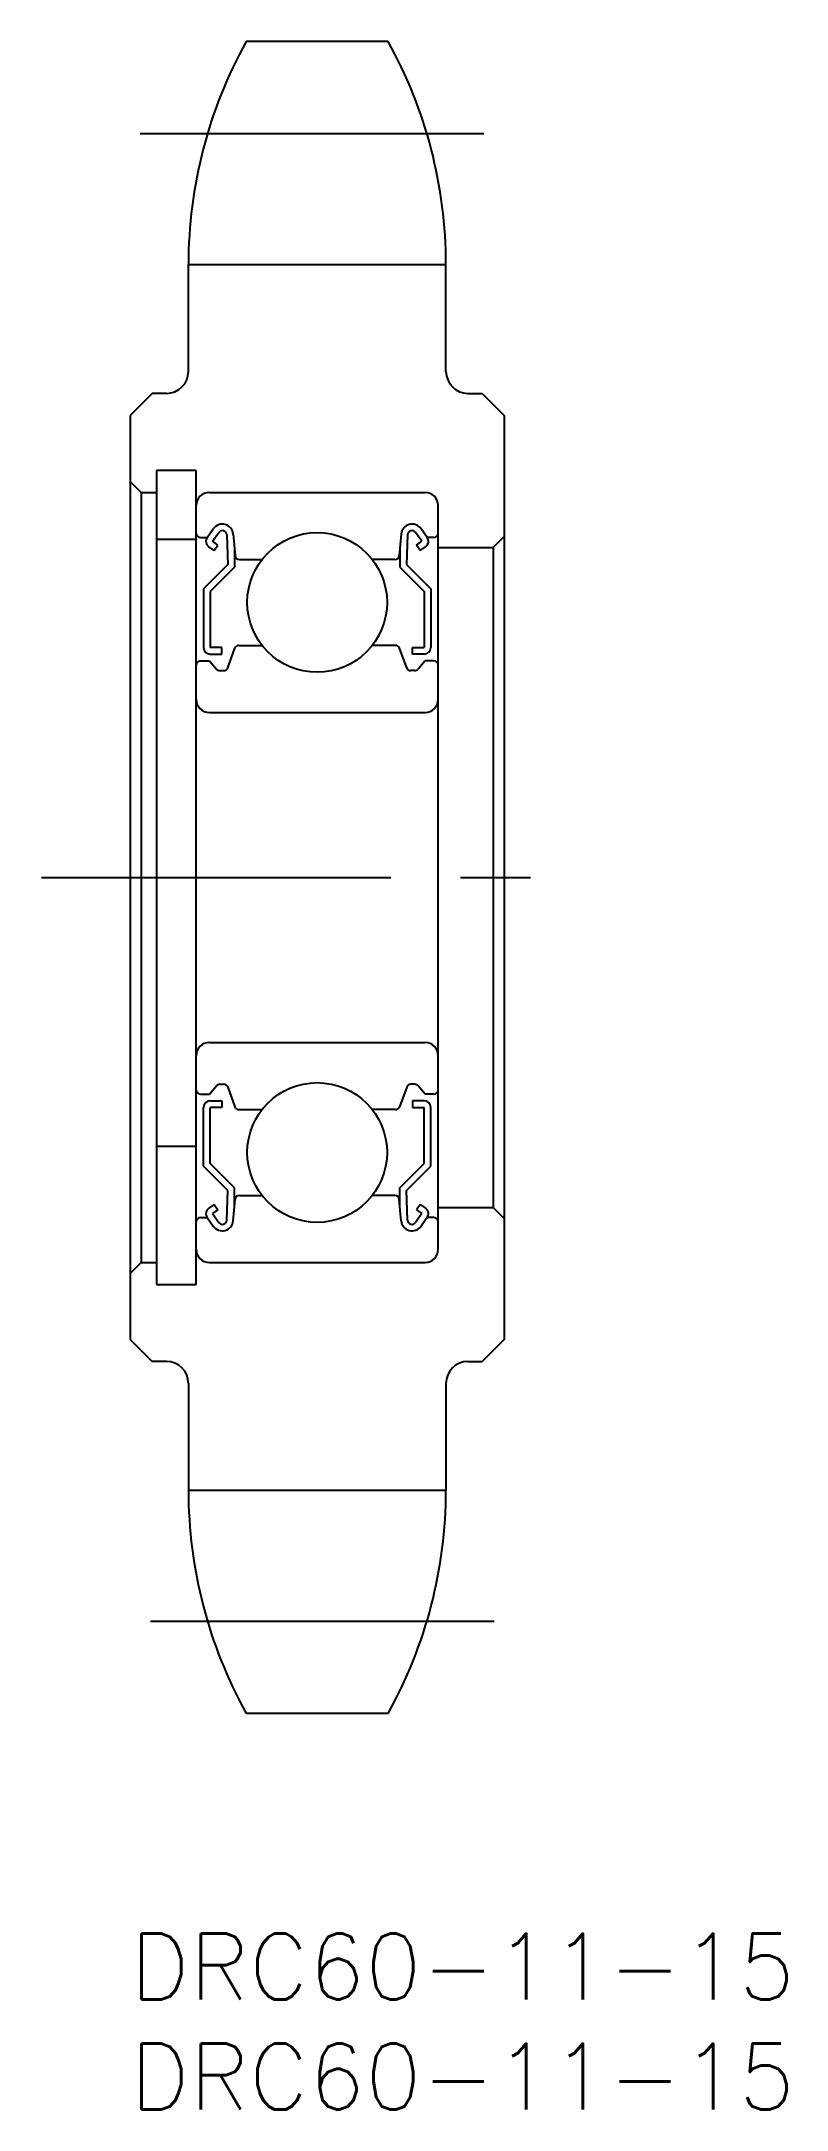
# Model space of a CAD drawing. Extents: x -4 to 29.8, y -8 to 86.
import ezdxf

# ---------------------------------------------------------------- set-up
doc = ezdxf.new("R2010")
doc.units = 0
doc.header["$LTSCALE"] = 0.5
doc.linetypes.add('CENTER', pattern=[50.8, 31.75, -6.35, 6.35, -6.35])
doc.layers.get('0').update_dxf_attribs({"linetype": 'CONTINUOUS'})
doc.layers.add('CENTER', color=1, linetype='CENTER')
doc.styles.get("Standard").update_dxf_attribs({"font": 'txt.shx', "height": 3, "bigfont": 'bigfont.shx'})

# ---------------------------------------------------------------- blocks, each defined once
blk = doc.blocks.new('*U3')
at = {"color": 7, "linetype": 'CONTINUOUS'}
blk.add_text('DRC60-11-15', height=3, dxfattribs=at).set_placement((0, -3))
blk = doc.blocks.new('*U4')
at = {"color": 7, "linetype": 'CONTINUOUS'}
blk.add_text('DRC60-11-15', height=3, dxfattribs=at).set_placement((0, -8))

msp = doc.modelspace()

# ---------------------------------------------------------------- linework, layer by layer
at = {"color": 7, "linetype": 'CONTINUOUS'}
for p, q in [((11.72, 86), (5.28, 86)), ((2.65, 75.855), (14.35, 75.855)), ((2.65, 71), (2.65, 75.855)), ((14.35, 71), (14.35, 75.855)), ((1, 70), (0, 69)), ((1.65, 70), (1, 70)), ((15.35, 70), (16, 70)), ((16, 70), (17, 69)), ((0, 69), (0, 27)), ((17, 69), (17, 27)), ((0, 66), (0.5, 65.5)), ((1.2, 66.5), (1.2, 29.5)), ((3, 66.5), (1.2, 66.5)), ((3, 29.5), (3, 66.5)), ((0.5, 65.5), (0.5, 30.5)), ((0.5, 65.5), (1.2, 65.5)), ((3.6, 65.5), (13.4, 65.5)), ((14, 31.1), (14, 64.9)), ((1.2, 63.371), (3, 63.371)), ((3.2, 63.45), (3.5, 63.45)), ((3.5, 63.45), (3.779, 63.847)), ((3.819, 62.86), (3.574, 63.032)), ((3.746, 63.278), (4.028, 63.68)), ((3.991, 63.105), (3.746, 63.278)), ((3.819, 62.86), (3.991, 63.105)), ((4.392, 63.573), (4.442, 62.224)), ((4.686, 63.604), (4.772, 62.632)), ((12.314, 63.604), (12.228, 62.632)), ((12.608, 63.573), (12.558, 62.224)), ((13.254, 63.278), (12.972, 63.68)), ((13.009, 63.105), (13.254, 63.278)), ((13.181, 62.86), (13.009, 63.105)), ((13.181, 62.86), (13.426, 63.032)), ((13.5, 63.45), (13.221, 63.847)), ((13.8, 63.45), (13.5, 63.45)), ((14, 63), (16.5, 63)), ((17, 63.5), (16.5, 63)), ((16.5, 63), (16.5, 33)), ((16.75, 63.25), (16.75, 63.25)), ((16.875, 63.375), (16.875, 63.375)), ((4.442, 62.224), (3.342, 61.124)), ((4.742, 62.1), (3.642, 61)), ((4.742, 62.971), (4.742, 62.1)), ((4.971, 62.45), (5.994, 62.45)), ((12.029, 62.45), (11.006, 62.45)), ((12.258, 62.971), (12.258, 62.1)), ((12.258, 62.1), (13.358, 61)), ((12.558, 62.224), (13.658, 61.124)), ((3.342, 61.124), (3.342, 58.45)), ((13.658, 61.124), (13.658, 58.45)), ((3.642, 61), (3.642, 58.45)), ((13.358, 61), (13.358, 58.45)), ((4.162, 58.45), (3.642, 58.45)), ((4.162, 58.15), (4.162, 58.45)), ((4.434, 57.531), (4.757, 58.418)), ((4.945, 58.55), (5.994, 58.55)), ((12.055, 58.55), (11.006, 58.55)), ((12.566, 57.531), (12.243, 58.418)), ((12.838, 58.45), (13.358, 58.45)), ((12.838, 58.15), (12.838, 58.45)), ((3.2, 57.85), (3.6, 57.85)), ((3.6, 57.85), (3.918, 57.471)), ((3.642, 58.15), (4.162, 58.15)), ((4.071, 57.4), (4.246, 57.4)), ((12.929, 57.4), (12.754, 57.4)), ((13.358, 58.15), (12.838, 58.15)), ((13.4, 57.85), (13.082, 57.471)), ((13.8, 57.85), (13.4, 57.85)), ((3.6, 55.5), (13.4, 55.5)), ((3.6, 40.5), (13.4, 40.5)), ((3, 39.75), (3, 39.75)), ((4.071, 38.6), (4.246, 38.6)), ((12.929, 38.6), (12.754, 38.6)), ((3.2, 38.15), (3.6, 38.15)), ((3.6, 38.15), (3.918, 38.529)), ((3.642, 37.85), (4.162, 37.85)), ((4.162, 37.85), (4.162, 37.55)), ((4.434, 38.469), (4.757, 37.582)), ((12.566, 38.469), (12.243, 37.582)), ((12.838, 37.85), (12.838, 37.55)), ((13.358, 37.85), (12.838, 37.85)), ((13.4, 38.15), (13.082, 38.529)), ((13.8, 38.15), (13.4, 38.15)), ((3.342, 34.876), (3.342, 37.55)), ((3.642, 35), (3.642, 37.55)), ((4.162, 37.55), (3.642, 37.55)), ((4.945, 37.45), (5.994, 37.45)), ((12.055, 37.45), (11.006, 37.45)), ((12.838, 37.55), (13.358, 37.55)), ((13.358, 35), (13.358, 37.55)), ((13.658, 34.876), (13.658, 37.55)), ((1.2, 35.79), (3, 35.79)), ((4.442, 33.776), (3.342, 34.876)), ((4.742, 33.9), (3.642, 35)), ((12.258, 33.9), (13.358, 35)), ((12.558, 33.776), (13.658, 34.876)), ((4.742, 33.029), (4.742, 33.9)), ((12.258, 33.029), (12.258, 33.9)), ((3.819, 33.14), (3.574, 32.968)), ((3.819, 33.14), (3.991, 32.895)), ((4.392, 32.427), (4.442, 33.776)), ((4.686, 32.396), (4.772, 33.368)), ((4.971, 33.55), (5.994, 33.55)), ((12.029, 33.55), (11.006, 33.55)), ((12.314, 32.396), (12.228, 33.368)), ((12.608, 32.427), (12.558, 33.776)), ((13.181, 33.14), (13.009, 32.895)), ((13.181, 33.14), (13.426, 32.968)), ((14, 33), (16.5, 33)), ((16.5, 33), (17, 32.5)), ((3.2, 32.55), (3.5, 32.55)), ((3.5, 32.55), (3.779, 32.153)), ((3.991, 32.895), (3.746, 32.722)), ((3.746, 32.722), (4.028, 32.32)), ((13.254, 32.722), (12.972, 32.32)), ((13.009, 32.895), (13.254, 32.722)), ((13.5, 32.55), (13.221, 32.153)), ((13.8, 32.55), (13.5, 32.55)), ((0, 30), (0.5, 30.5)), ((0.5, 30.5), (1.2, 30.5)), ((3.6, 30.5), (13.4, 30.5)), ((1.2, 29.5), (3, 29.5)), ((0, 27), (1, 26)), ((17, 27), (16, 26)), ((1.65, 26), (1, 26)), ((15.35, 26), (16, 26)), ((2.65, 25), (2.65, 20.145)), ((14.35, 25), (14.35, 20.145)), ((14.35, 20.145), (2.65, 20.145)), ((11.72, 10), (5.28, 10))]:
    msp.add_line(p, q, dxfattribs=at)
msp.add_line((3, 48), (3, 48))
for centre in [(8.5, 60.5), (8.5, 35.5)]:
    msp.add_circle(centre, 3.175, dxfattribs=at)
for centre, radius, start, end in [((23.53, 75.855), 20.88, 150.9304, 180), ((-6.53, 75.855), 20.88, 0, 29.0696), ((1.65, 71), 1, 270, 0), ((15.35, 71), 1, 180, 270), ((3.6, 64.9), 0.6, 90, 180), ((13.4, 64.9), 0.6, 0, 90), ((4.188, 63.56), 0.5, 5.06502, 144.93555), ((12.812, 63.56), 0.5, 35.06445, 174.93498), ((3.2, 63.65), 0.2, 180, 270), ((3.745, 63.277), 0.3, 144.93555, 235.03769), ((4.192, 63.565), 0.2, 2.13118, 144.93675), ((12.808, 63.565), 0.2, 35.06325, 177.86882), ((13.255, 63.277), 0.3, 304.96231, 35.06445), ((13.8, 63.65), 0.2, 270, 0), ((4.971, 62.65), 0.2, 185.06502, 270), ((12.029, 62.65), 0.2, 270, 354.93498), ((3.642, 58.45), 0.3, 180, 270), ((4.945, 58.35), 0.2, 90, 159.97033), ((12.055, 58.35), 0.2, 20.02967, 90), ((13.358, 58.45), 0.3, 270, 0), ((3.2, 57.65), 0.2, 90, 180), ((4.071, 57.6), 0.2, 219.99699, 270), ((4.246, 57.6), 0.2, 270, 339.97033), ((12.754, 57.6), 0.2, 200.02967, 270), ((12.929, 57.6), 0.2, 270, 320.00301), ((13.8, 57.65), 0.2, 0, 90), ((3.6, 56.1), 0.6, 180, 270), ((13.4, 56.1), 0.6, 270, 0), ((3.6, 39.9), 0.6, 90, 180), ((13.4, 39.9), 0.6, 0, 90), ((4.071, 38.4), 0.2, 90, 140.00301), ((4.246, 38.4), 0.2, 20.02967, 90), ((12.754, 38.4), 0.2, 90, 159.97033), ((12.929, 38.4), 0.2, 39.99699, 90), ((3.2, 38.35), 0.2, 180, 270), ((3.642, 37.55), 0.3, 90, 180), ((13.358, 37.55), 0.3, 0, 90), ((13.8, 38.35), 0.2, 270, 0), ((4.945, 37.65), 0.2, 200.02967, 270), ((12.055, 37.65), 0.2, 270, 339.97033), ((3.745, 32.723), 0.3, 124.96231, 215.06445), ((4.971, 33.35), 0.2, 90, 174.93498), ((12.029, 33.35), 0.2, 5.06502, 90), ((13.255, 32.723), 0.3, 324.93555, 55.03769), ((3.2, 32.35), 0.2, 90, 180), ((4.188, 32.44), 0.5, 215.06445, 354.93498), ((4.192, 32.435), 0.2, 215.06325, 357.86882), ((12.812, 32.44), 0.5, 185.06502, 324.93555), ((12.808, 32.435), 0.2, 182.13118, 324.93675), ((13.8, 32.35), 0.2, 0, 90), ((3.6, 31.1), 0.6, 180, 270), ((13.4, 31.1), 0.6, 270, 0), ((1.65, 25), 1, 0, 90), ((15.35, 25), 1, 90, 180), ((23.53, 20.145), 20.88, 180, 209.0696), ((-6.53, 20.145), 20.88, 330.9304, 0)]:
    msp.add_arc(centre, radius, start, end, dxfattribs=at)
at = {"layer": 'CENTER', "color": 1, "linetype": 'CENTER'}
for p, q in [((0.463, 81.81), (16.076, 81.81)), ((-4.031, 48), (20.879, 48)), ((16.537, 14.19), (0.924, 14.19))]:
    msp.add_line(p, q, dxfattribs=at)

# ---------------------------------------------------------------- block references
at = {"color": 7, "linetype": 'CONTINUOUS'}
for name in ['*U3', '*U4']:
    msp.add_blockref(name, (0, 0), dxfattribs=at)

doc.saveas('drawing.dxf')
